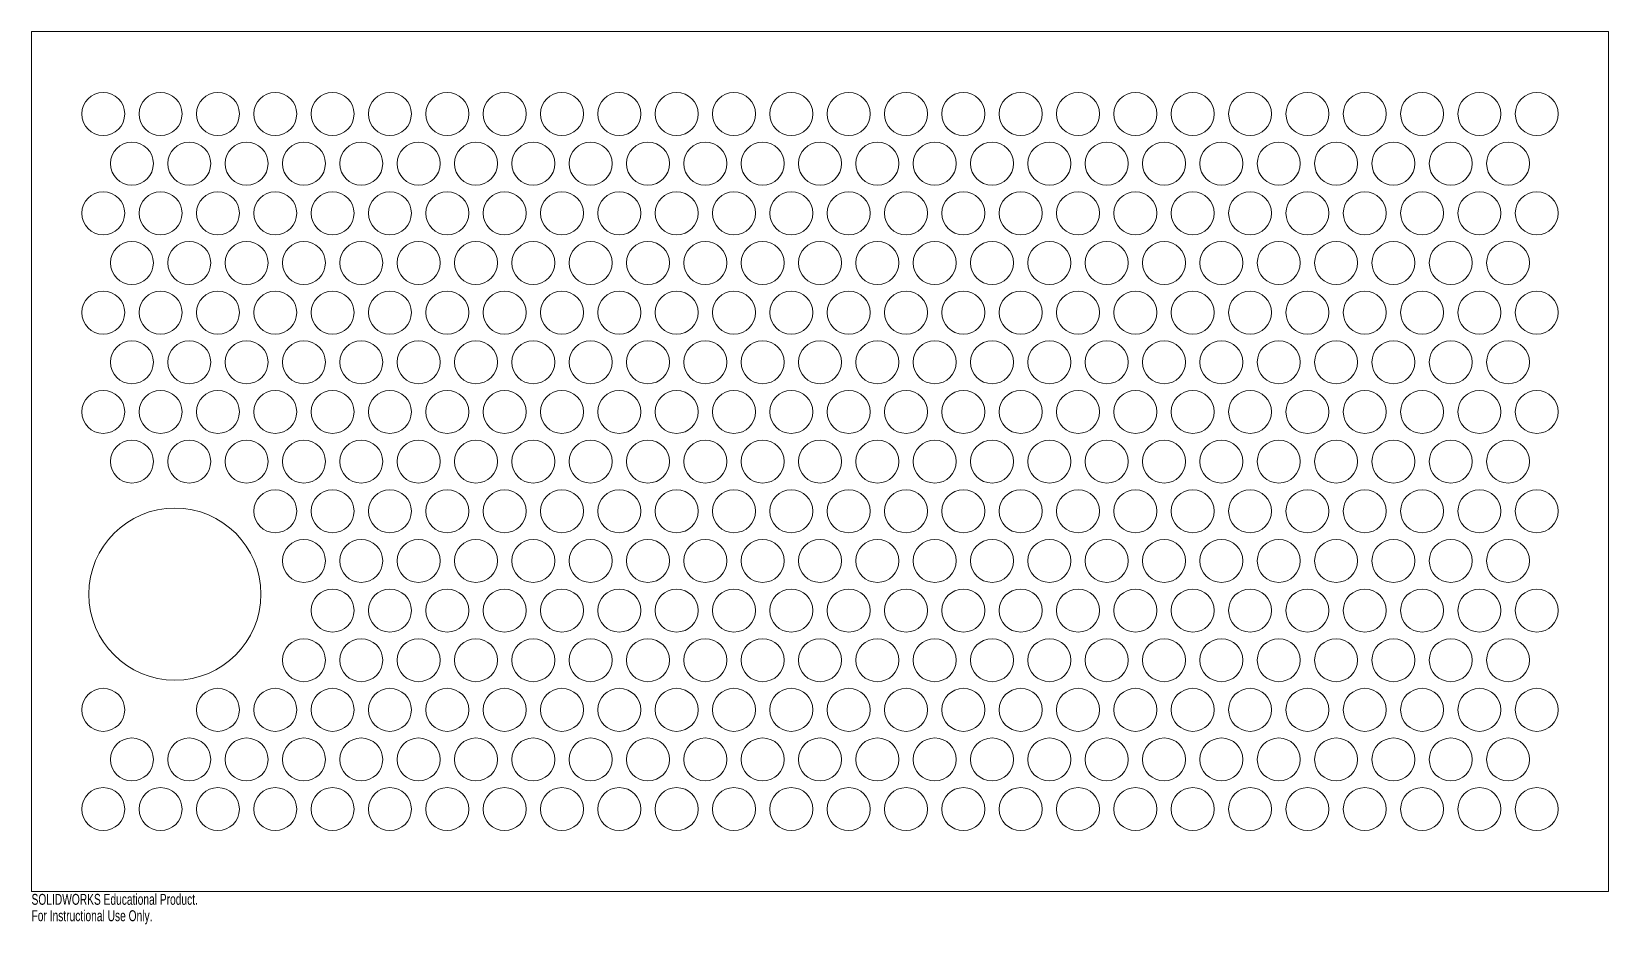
# Model space of a CAD drawing. Header units: inches. Extents: x -13.8 to 13.8, y -8.1 to 7.5.
import ezdxf

# ---------------------------------------------------------------- set-up
doc = ezdxf.new("R2010")
doc.units = ezdxf.units.IN
doc.header["$MEASUREMENT"] = 0
doc.styles.add('SLDTEXTSTYLE0', font='TXT', dxfattribs={"width": 0.7})

msp = doc.modelspace()

# ---------------------------------------------------------------- linework, layer by layer
at = {"color": 7, "linetype": 'Continuous', "lineweight": 15}
for p, q in [((-13.75, 7.5), (13.75, 7.5)), ((-13.75, -7.5), (-13.75, 7.5)), ((13.75, 7.5), (13.75, -7.5)), ((13.75, -7.5), (-13.75, -7.5))]:
    msp.add_line(p, q, dxfattribs=at)
for centre, radius in [((-12.5, 6.062), 0.375), ((-11.5, 6.062), 0.375), ((-10.5, 6.062), 0.375), ((-9.5, 6.062), 0.375), ((-8.5, 6.062), 0.375), ((-7.5, 6.062), 0.375), ((-6.5, 6.062), 0.375), ((-5.5, 6.062), 0.375), ((-4.5, 6.062), 0.375), ((-3.5, 6.062), 0.375), ((-2.5, 6.062), 0.375), ((-1.5, 6.062), 0.375), ((-0.5, 6.062), 0.375), ((0.5, 6.062), 0.375), ((1.5, 6.062), 0.375), ((2.5, 6.062), 0.375), ((3.5, 6.062), 0.375), ((4.5, 6.062), 0.375), ((5.5, 6.062), 0.375), ((6.5, 6.062), 0.375), ((7.5, 6.062), 0.375), ((8.5, 6.062), 0.375), ((9.5, 6.062), 0.375), ((10.5, 6.062), 0.375), ((11.5, 6.062), 0.375), ((12.5, 6.062), 0.375), ((-12, 5.196), 0.375), ((-11, 5.196), 0.375), ((-10, 5.196), 0.375), ((-9, 5.196), 0.375), ((-8, 5.196), 0.375), ((-7, 5.196), 0.375), ((-6, 5.196), 0.375), ((-5, 5.196), 0.375), ((-4, 5.196), 0.375), ((-3, 5.196), 0.375), ((-2, 5.196), 0.375), ((-1, 5.196), 0.375), ((0, 5.196), 0.375), ((1, 5.196), 0.375), ((2, 5.196), 0.375), ((3, 5.196), 0.375), ((4, 5.196), 0.375), ((5, 5.196), 0.375), ((6, 5.196), 0.375), ((7, 5.196), 0.375), ((8, 5.196), 0.375), ((9, 5.196), 0.375), ((10, 5.196), 0.375), ((11, 5.196), 0.375), ((12, 5.196), 0.375), ((-12.5, 4.33), 0.375), ((-11.5, 4.33), 0.375), ((-10.5, 4.33), 0.375), ((-9.5, 4.33), 0.375), ((-8.5, 4.33), 0.375), ((-7.5, 4.33), 0.375), ((-6.5, 4.33), 0.375), ((-5.5, 4.33), 0.375), ((-4.5, 4.33), 0.375), ((-3.5, 4.33), 0.375), ((-2.5, 4.33), 0.375), ((-1.5, 4.33), 0.375), ((-0.5, 4.33), 0.375), ((0.5, 4.33), 0.375), ((1.5, 4.33), 0.375), ((2.5, 4.33), 0.375), ((3.5, 4.33), 0.375), ((4.5, 4.33), 0.375), ((5.5, 4.33), 0.375), ((6.5, 4.33), 0.375), ((7.5, 4.33), 0.375), ((8.5, 4.33), 0.375), ((9.5, 4.33), 0.375), ((10.5, 4.33), 0.375), ((11.5, 4.33), 0.375), ((12.5, 4.33), 0.375), ((-12, 3.464), 0.375), ((-11, 3.464), 0.375), ((-10, 3.464), 0.375), ((-9, 3.464), 0.375), ((-8, 3.464), 0.375), ((-7, 3.464), 0.375), ((-6, 3.464), 0.375), ((-5, 3.464), 0.375), ((-4, 3.464), 0.375), ((-3, 3.464), 0.375), ((-2, 3.464), 0.375), ((-1, 3.464), 0.375), ((0, 3.464), 0.375), ((1, 3.464), 0.375), ((2, 3.464), 0.375), ((3, 3.464), 0.375), ((4, 3.464), 0.375), ((5, 3.464), 0.375), ((6, 3.464), 0.375), ((7, 3.464), 0.375), ((8, 3.464), 0.375), ((9, 3.464), 0.375), ((10, 3.464), 0.375), ((11, 3.464), 0.375), ((12, 3.464), 0.375), ((-12.5, 2.598), 0.375), ((-11.5, 2.598), 0.375), ((-10.5, 2.598), 0.375), ((-9.5, 2.598), 0.375), ((-8.5, 2.598), 0.375), ((-7.5, 2.598), 0.375), ((-6.5, 2.598), 0.375), ((-5.5, 2.598), 0.375), ((-4.5, 2.598), 0.375), ((-3.5, 2.598), 0.375), ((-2.5, 2.598), 0.375), ((-1.5, 2.598), 0.375), ((-0.5, 2.598), 0.375), ((0.5, 2.598), 0.375), ((1.5, 2.598), 0.375), ((2.5, 2.598), 0.375), ((3.5, 2.598), 0.375), ((4.5, 2.598), 0.375), ((5.5, 2.598), 0.375), ((6.5, 2.598), 0.375), ((7.5, 2.598), 0.375), ((8.5, 2.598), 0.375), ((9.5, 2.598), 0.375), ((10.5, 2.598), 0.375), ((11.5, 2.598), 0.375), ((12.5, 2.598), 0.375), ((-12, 1.732), 0.375), ((-11, 1.732), 0.375), ((-10, 1.732), 0.375), ((-9, 1.732), 0.375), ((-8, 1.732), 0.375), ((-7, 1.732), 0.375), ((-6, 1.732), 0.375), ((-5, 1.732), 0.375), ((-4, 1.732), 0.375), ((-3, 1.732), 0.375), ((-2, 1.732), 0.375), ((-1, 1.732), 0.375), ((0, 1.732), 0.375), ((1, 1.732), 0.375), ((2, 1.732), 0.375), ((3, 1.732), 0.375), ((4, 1.732), 0.375), ((5, 1.732), 0.375), ((6, 1.732), 0.375), ((7, 1.732), 0.375), ((8, 1.732), 0.375), ((9, 1.732), 0.375), ((10, 1.732), 0.375), ((11, 1.732), 0.375), ((12, 1.732), 0.375), ((-12.5, 0.866), 0.375), ((-11.5, 0.866), 0.375), ((-10.5, 0.866), 0.375), ((-9.5, 0.866), 0.375), ((-8.5, 0.866), 0.375), ((-7.5, 0.866), 0.375), ((-6.5, 0.866), 0.375), ((-5.5, 0.866), 0.375), ((-4.5, 0.866), 0.375), ((-3.5, 0.866), 0.375), ((-2.5, 0.866), 0.375), ((-1.5, 0.866), 0.375), ((-0.5, 0.866), 0.375), ((0.5, 0.866), 0.375), ((1.5, 0.866), 0.375), ((2.5, 0.866), 0.375), ((3.5, 0.866), 0.375), ((4.5, 0.866), 0.375), ((5.5, 0.866), 0.375), ((6.5, 0.866), 0.375), ((7.5, 0.866), 0.375), ((8.5, 0.866), 0.375), ((9.5, 0.866), 0.375), ((10.5, 0.866), 0.375), ((11.5, 0.866), 0.375), ((12.5, 0.866), 0.375), ((-12, 0), 0.375), ((-11, 0), 0.375), ((-10, 0), 0.375), ((-9, 0), 0.375), ((-8, 0), 0.375), ((-7, 0), 0.375), ((-6, 0), 0.375), ((-5, 0), 0.375), ((-4, 0), 0.375), ((-3, 0), 0.375), ((-2, 0), 0.375), ((-1, 0), 0.375), ((0, 0), 0.375), ((1, 0), 0.375), ((2, 0), 0.375), ((3, 0), 0.375), ((4, 0), 0.375), ((5, 0), 0.375), ((6, 0), 0.375), ((7, 0), 0.375), ((8, 0), 0.375), ((9, 0), 0.375), ((10, 0), 0.375), ((11, 0), 0.375), ((12, 0), 0.375), ((-9.5, -0.866), 0.375), ((-8.5, -0.866), 0.375), ((-7.5, -0.866), 0.375), ((-6.5, -0.866), 0.375), ((-5.5, -0.866), 0.375), ((-4.5, -0.866), 0.375), ((-3.5, -0.866), 0.375), ((-2.5, -0.866), 0.375), ((-1.5, -0.866), 0.375), ((-0.5, -0.866), 0.375), ((0.5, -0.866), 0.375), ((1.5, -0.866), 0.375), ((2.5, -0.866), 0.375), ((3.5, -0.866), 0.375), ((4.5, -0.866), 0.375), ((5.5, -0.866), 0.375), ((6.5, -0.866), 0.375), ((7.5, -0.866), 0.375), ((8.5, -0.866), 0.375), ((9.5, -0.866), 0.375), ((10.5, -0.866), 0.375), ((11.5, -0.866), 0.375), ((12.5, -0.866), 0.375), ((-11.25, -2.312), 1.5), ((-9, -1.732), 0.375), ((-8, -1.732), 0.375), ((-7, -1.732), 0.375), ((-6, -1.732), 0.375), ((-5, -1.732), 0.375), ((-4, -1.732), 0.375), ((-3, -1.732), 0.375), ((-2, -1.732), 0.375), ((-1, -1.732), 0.375), ((0, -1.732), 0.375), ((1, -1.732), 0.375), ((2, -1.732), 0.375), ((3, -1.732), 0.375), ((4, -1.732), 0.375), ((5, -1.732), 0.375), ((6, -1.732), 0.375), ((7, -1.732), 0.375), ((8, -1.732), 0.375), ((9, -1.732), 0.375), ((10, -1.732), 0.375), ((11, -1.732), 0.375), ((12, -1.732), 0.375), ((-8.5, -2.598), 0.375), ((-7.5, -2.598), 0.375), ((-6.5, -2.598), 0.375), ((-5.5, -2.598), 0.375), ((-4.5, -2.598), 0.375), ((-3.5, -2.598), 0.375), ((-2.5, -2.598), 0.375), ((-1.5, -2.598), 0.375), ((-0.5, -2.598), 0.375), ((0.5, -2.598), 0.375), ((1.5, -2.598), 0.375), ((2.5, -2.598), 0.375), ((3.5, -2.598), 0.375), ((4.5, -2.598), 0.375), ((5.5, -2.598), 0.375), ((6.5, -2.598), 0.375), ((7.5, -2.598), 0.375), ((8.5, -2.598), 0.375), ((9.5, -2.598), 0.375), ((10.5, -2.598), 0.375), ((11.5, -2.598), 0.375), ((12.5, -2.598), 0.375), ((-9, -3.464), 0.375), ((-8, -3.464), 0.375), ((-7, -3.464), 0.375), ((-6, -3.464), 0.375), ((-5, -3.464), 0.375), ((-4, -3.464), 0.375), ((-3, -3.464), 0.375), ((-2, -3.464), 0.375), ((-1, -3.464), 0.375), ((0, -3.464), 0.375), ((1, -3.464), 0.375), ((2, -3.464), 0.375), ((3, -3.464), 0.375), ((4, -3.464), 0.375), ((5, -3.464), 0.375), ((6, -3.464), 0.375), ((7, -3.464), 0.375), ((8, -3.464), 0.375), ((9, -3.464), 0.375), ((10, -3.464), 0.375), ((11, -3.464), 0.375), ((12, -3.464), 0.375), ((-12.5, -4.33), 0.375), ((-10.5, -4.33), 0.375), ((-9.5, -4.33), 0.375), ((-8.5, -4.33), 0.375), ((-7.5, -4.33), 0.375), ((-6.5, -4.33), 0.375), ((-5.5, -4.33), 0.375), ((-4.5, -4.33), 0.375), ((-3.5, -4.33), 0.375), ((-2.5, -4.33), 0.375), ((-1.5, -4.33), 0.375), ((-0.5, -4.33), 0.375), ((0.5, -4.33), 0.375), ((1.5, -4.33), 0.375), ((2.5, -4.33), 0.375), ((3.5, -4.33), 0.375), ((4.5, -4.33), 0.375), ((5.5, -4.33), 0.375), ((6.5, -4.33), 0.375), ((7.5, -4.33), 0.375), ((8.5, -4.33), 0.375), ((9.5, -4.33), 0.375), ((10.5, -4.33), 0.375), ((11.5, -4.33), 0.375), ((12.5, -4.33), 0.375), ((-12, -5.196), 0.375), ((-11, -5.196), 0.375), ((-10, -5.196), 0.375), ((-9, -5.196), 0.375), ((-8, -5.196), 0.375), ((-7, -5.196), 0.375), ((-6, -5.196), 0.375), ((-5, -5.196), 0.375), ((-4, -5.196), 0.375), ((-3, -5.196), 0.375), ((-2, -5.196), 0.375), ((-1, -5.196), 0.375), ((0, -5.196), 0.375), ((1, -5.196), 0.375), ((2, -5.196), 0.375), ((3, -5.196), 0.375), ((4, -5.196), 0.375), ((5, -5.196), 0.375), ((6, -5.196), 0.375), ((7, -5.196), 0.375), ((8, -5.196), 0.375), ((9, -5.196), 0.375), ((10, -5.196), 0.375), ((11, -5.196), 0.375), ((12, -5.196), 0.375), ((-12.5, -6.062), 0.375), ((-11.5, -6.062), 0.375), ((-10.5, -6.062), 0.375), ((-9.5, -6.062), 0.375), ((-8.5, -6.062), 0.375), ((-7.5, -6.062), 0.375), ((-6.5, -6.062), 0.375), ((-5.5, -6.062), 0.375), ((-4.5, -6.062), 0.375), ((-3.5, -6.062), 0.375), ((-2.5, -6.062), 0.375), ((-1.5, -6.062), 0.375), ((-0.5, -6.062), 0.375), ((0.5, -6.062), 0.375), ((1.5, -6.062), 0.375), ((2.5, -6.062), 0.375), ((3.5, -6.062), 0.375), ((4.5, -6.062), 0.375), ((5.5, -6.062), 0.375), ((6.5, -6.062), 0.375), ((7.5, -6.062), 0.375), ((8.5, -6.062), 0.375), ((9.5, -6.062), 0.375), ((10.5, -6.062), 0.375), ((11.5, -6.062), 0.375), ((12.5, -6.062), 0.375)]:
    msp.add_circle(centre, radius, dxfattribs=at)

# ---------------------------------------------------------------- texts
at = {"color": 7, "linetype": 'Continuous', "char_height": 0.1903, "attachment_point": 1, "style": 'SLDTEXTSTYLE0'}
for s, insert in [('SOLIDWORKS Educational Product.', (-13.75, -7.54)), ('For Instructional Use Only.', (-13.75, -7.826))]:
    msp.add_mtext(s, dxfattribs=dict(at, insert=insert))

doc.saveas('drawing.dxf')
